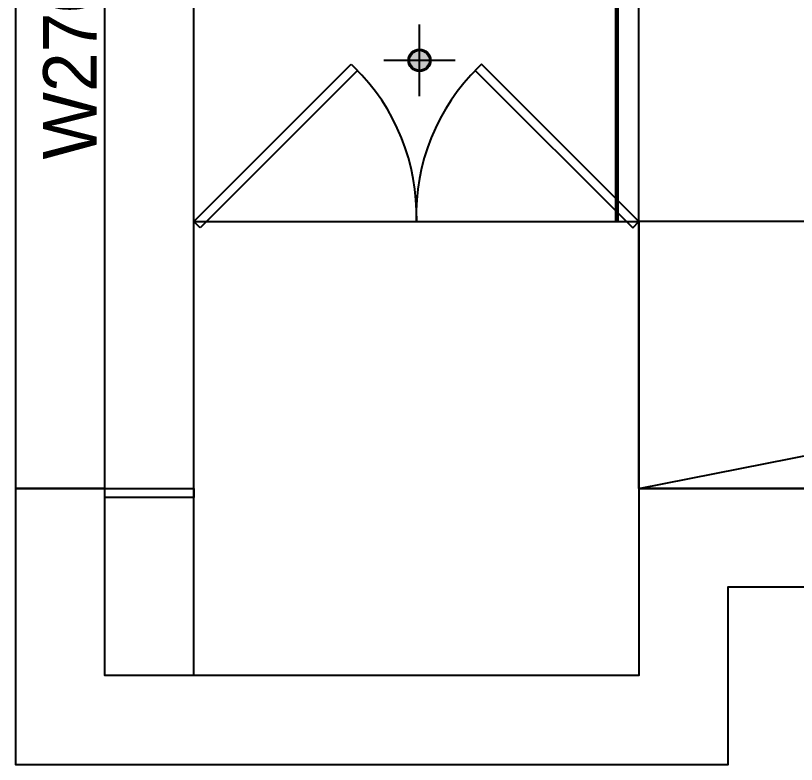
# Model space of a CAD drawing. Header units: millimetres. Extents: x -7413 to 64677, y 6112 to 38711.
# Drawn here: x 44230 to 45984, y 10651 to 12334 of the extents above; entities that cross this region are included whole.
import ezdxf
from ezdxf.enums import TextEntityAlignment as Align

# ---------------------------------------------------------------- set-up
doc = ezdxf.new("R2010")
doc.units = ezdxf.units.MM
doc.header["$LTSCALE"] = 100
doc.linetypes.add('HID', pattern=[2.3, 1.5, -0.8])
for name, color, linetype in [('0-ELC TEXT', 7, 'Continuous'), ('06-LIGHT', 4, 'Continuous'), ('CEIL-LIGHT', 7, 'Continuous'), ('RC-LIGHT', 7, 'Continuous'), ('가구', 6, 'Continuous'), ('내부벽체선', 3, 'Continuous'), ('외곽선', 2, 'Continuous'), ('창호', 4, 'Continuous'), ('치수선', 1, 'Continuous')]:
    doc.layers.add(name, color=color, linetype=linetype)
doc.styles.add('차영규', font='')
doc.styles.get('차영규').set_extended_font_data('ChosunilboNM')

# ---------------------------------------------------------------- blocks, each defined once
blk = doc.blocks.new('평면도')
at = {"layer": '외곽선'}
blk.add_lwpolyline([(13115.1, 21872.9), (12495.1, 21872.9), (12495.1, 20272.9), (12894.1, 20272.9), (12894.1, 16902.9), (13094.1, 16902.9), (13094.1, 17223.9), (14856.1, 17223.9), (14856.1, 17423.9), (13115.1, 17423.9), (13115.1, 20472.9), (12695.1, 20472.9), (12695.1, 21672.9), (13115.1, 21672.9), (13115.1, 21872.9)], dxfattribs=at)
at = {"layer": '창호'}
blk.add_lwpolyline([(13115.1, 21672.9), (15839.1, 21672.9), (15839.1, 21872.9), (13115.1, 21872.9)], close=True, dxfattribs=at)
at = {"layer": '0-ELC TEXT', "style": '차영규'}
blk.add_text('W2700*H1200', height=120, dxfattribs=at).set_placement((14376.3, 21691.1), align=Align.CENTER)
blk = doc.blocks.new('천정도')
at = {"layer": '가구', "color": 251}
for p, q in [((71973.6, 11747.9), (72327.1, 12101.4)), ((72327.1, 12101.4), (72341.3, 12087.3)), ((72620, 12101.4), (72605.9, 12087.3)), ((72973.6, 11747.9), (72620, 12101.4)), ((72341.3, 12087.3), (71987.7, 11733.7)), ((72605.9, 12087.3), (72959.4, 11733.7)), ((71973.6, 11747.9), (72973.6, 11747.9)), ((71973.6, 10727.9), (71973.6, 11747.9)), ((71987.7, 11733.7), (71973.6, 11747.9)), ((72959.4, 11733.7), (72973.6, 11747.9)), ((76022.6, 11747.9), (72973.6, 11747.9)), ((72973.6, 11747.9), (72973.6, 11147.9)), ((72973.6, 11747.9), (72973.6, 10727.9)), ((72973.6, 11147.9), (76022.6, 11747.9)), ((71773.6, 11147.9), (71973.6, 11147.9)), ((71773.6, 11127.9), (71773.6, 11147.9)), ((71973.6, 11147.9), (71973.6, 11127.9)), ((72973.6, 11147.9), (76022.6, 11147.9)), ((71973.6, 11127.9), (71773.6, 11127.9)), ((72973.6, 10727.9), (71973.6, 10727.9))]:
    blk.add_line(p, q, dxfattribs=at)
for centre, start, end in [((72009.3, 11762.4), 358.209, 45.6168), ((72937.9, 11762.4), 134.3832, 181.791)]:
    blk.add_arc(centre, 464.5, start, end, dxfattribs=at)
at = {"layer": '치수선', "rotation": 90}
blk.add_blockref('평면도', (93446.5, -1967.3), dxfattribs=at)
blk = doc.blocks.new('1')
at = {"linetype": 'Continuous'}
h = blk.add_hatch(color=4, dxfattribs=at)
h.dxf.hatch_style = 1
edge = h.paths.add_edge_path()
edge.add_arc((11539653.5, -14273503.8), 37.5, 0, 360)
at = {"color": 1, "linetype": 'Continuous'}
for p, q in [((11539653.5, -14273637.1), (11539653.5, -14273370.5)), ((11539520.2, -14273503.8), (11539786.8, -14273503.8))]:
    blk.add_line(p, q, dxfattribs=at)
at = {"color": 4, "linetype": 'Continuous'}
for radius in [41.5, 37.5]:
    blk.add_circle((11539653.5, -14273503.8), radius, dxfattribs=at)

msp = doc.modelspace()

# ---------------------------------------------------------------- linework, layer by layer
at = {"layer": '06-LIGHT', "color": 10, "linetype": 'HID', "const_width": 10}
msp.add_lwpolyline([(45580.5, 13995.1), (45580.5, 11871.1)], dxfattribs=at)
at = {"layer": 'CEIL-LIGHT'}
msp.add_line((45630.5, 11271.1), (45630.5, 13995.1), dxfattribs=at)
msp.add_lwpolyline([(44430.5, 11271.1), (44630.5, 11271.1), (44630.5, 13995.1)], dxfattribs=at)

# ---------------------------------------------------------------- block references
at = {"layer": 'RC-LIGHT', "xscale": 0.6024096385271789, "yscale": 0.6024096385271789, "zscale": 0.6024096385271789, "rotation": 89.99999999999999}
msp.add_blockref('1', (-8553358.7, -6939365.4), dxfattribs=at)
at = {"layer": '내부벽체선'}
msp.add_blockref('천정도', (-27343.1, 123.2), dxfattribs=at)

doc.saveas('drawing.dxf')
